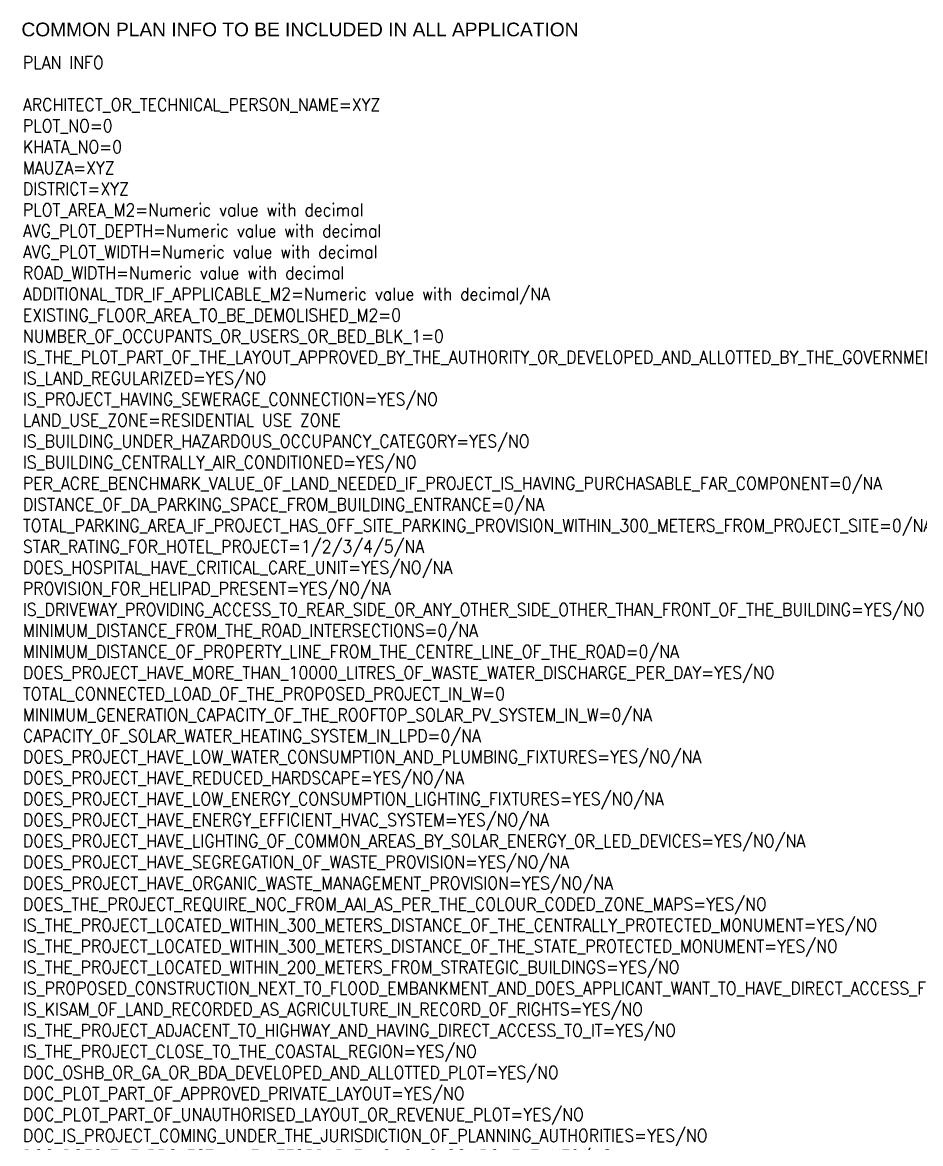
# Model space of a CAD drawing. Header units: millimetres. Extents: x -9481 to -9286, y 28706 to 28853.
# Drawn here: x -9416.5 to -9351, y 28770.6 to 28852.5 of the extents above; entities that cross this region are included whole.
import ezdxf

# ---------------------------------------------------------------- set-up
doc = ezdxf.new("R2010")
doc.units = ezdxf.units.MM
doc.linetypes.add('CONTINULUS', pattern=[0])
doc.layers.add('PLAN_INFO', color=1, linetype='Continuous', plot=False)
doc.styles.add('Arial', font='arial.ttf', dxfattribs={"height": 0.2})
doc.styles.add('style2', font='arial.ttf', dxfattribs={"height": 0.3})

msp = doc.modelspace()

# ---------------------------------------------------------------- texts
at = {"color": 7, "linetype": 'CONTINULUS', "ltscale": 0.05, "insert": (-9416.600903, 28852.489326), "char_height": 1, "attachment_point": 1, "style": 'Arial'}
msp.add_mtext_dynamic_manual_height_columns('COMMON PLAN INFO TO BE INCLUDED IN ALL APPLICATION', width=110.824321, gutter_width=1, heights=[0], dxfattribs=at)
at = {"layer": 'PLAN_INFO', "linetype": 'Continuous', "insert": (-9416.495335, 28850.032203), "char_height": 0.921715, "attachment_point": 1, "style": 'style2'}
msp.add_mtext_dynamic_manual_height_columns('{\\Fstandard|c0;PLAN INFO\\P\\PARCHITECT_OR_TECHNICAL_PERSON_NAME=XYZ\\PPLOT_NO=0\\PKHATA_NO=0\\PMAUZA=XYZ\\PDISTRICT=XYZ\\PPLOT_AREA_M2=Numeric value with decimal\\PAVG_PLOT_DEPTH=Numeric value with decimal\\PAVG_PLOT_WIDTH=Numeric value with decimal\\P\\A1;ROAD_WIDTH=\\A0;Numeric value with decimal\\A1;\\P\\A0;ADDITIONAL_TDR_IF_APPLICABLE_M2=Numeric value with decimal/NA\\PEXISTING_FLOOR_AREA_TO_BE_DEMOLISHED_M2=0\\PNUMBER_OF_OCCUPANTS_OR_USERS_OR_BED_BLK_1=0\\PIS_THE_PLOT_PART_OF_THE_LAYOUT_APPROVED_BY_THE_AUTHORITY_OR_DEVELOPED_AND_ALLOTTED_BY_THE_GOVERNMENT_OR_STATUTORY_BODIES_OR_IS_A_FINAL_PLOT_IN_TOWN_PLANNING_SCHEMES_OR_DEVELOPMENT_SCHEMES=YES/NO\\P\\A1;IS_LAND_REGULARIZED=YES/NO\\PIS_PROJECT_HAVING_SEWERAGE_CONNECTION=YES/NO\\PLAND_USE_ZONE=RESIDENTIAL USE ZONE\\A0;\\PIS_BUILDING_UNDER_HAZARDOUS_OCCUPANCY_CATEGORY=YES/NO\\PIS_BUILDING_CENTRALLY_AIR_CONDITIONED=YES/NO\\PPER_ACRE_BENCHMARK_VALUE_OF_LAND_NEEDED_IF_PROJECT_IS_HAVING_PURCHASABLE_FAR_COMPONENT=0/NA\\PDISTANCE_OF_DA_PARKING_SPACE_FROM_BUILDING_ENTRANCE=0/NA\\PTOTAL_PARKING_AREA_IF_PROJECT_HAS_OFF_SITE_PARKING_PROVISION_WITHIN_300_METERS_FROM_PROJECT_SITE=0/NA\\PSTAR_RATING_FOR_HOTEL_PROJECT=1/2/3/4/5/NA\\PDOES_HOSPITAL_HAVE_CRITICAL_CARE_UNIT=YES/NO/NA\\PPROVISION_FOR_HELIPAD_PRESENT=YES/NO/NA\\PIS_DRIVEWAY_PROVIDING_ACCESS_TO_REAR_SIDE_OR_ANY_OTHER_SIDE_OTHER_THAN_FRONT_OF_THE_BUILDING=YES/NO\\PMINIMUM_DISTANCE_FROM_THE_ROAD_INTERSECTIONS=0/NA\\PMINIMUM_DISTANCE_OF_PROPERTY_LINE_FROM_THE_CENTRE_LINE_OF_THE_ROAD=0/NA\\PDOES_PROJECT_HAVE_MORE_THAN_10000_LITRES_OF_WASTE_WATER_DISCHARGE_PER_DAY=YES/NO\\PTOTAL_CONNECTED_LOAD_OF_THE_PROPOSED_PROJECT_IN_W=0\\PMINIMUM_GENERATION_CAPACITY_OF_THE_ROOFTOP_SOLAR_PV_SYSTEM_IN_W=0/NA\\PCAPACITY_OF_SOLAR_WATER_HEATING_SYSTEM_IN_LPD=0/NA\\PDOES_PROJECT_HAVE_LOW_WATER_CONSUMPTION_AND_PLUMBING_FIXTURES=YES/NO/NA\\PDOES_PROJECT_HAVE_REDUCED_HARDSCAPE=YES/NO/NA\\PDOES_PROJECT_HAVE_LOW_ENERGY_CONSUMPTION_LIGHTING_FIXTURES=YES/NO/NA\\PDOES_PROJECT_HAVE_ENERGY_EFFICIENT_HVAC_SYSTEM=YES/NO/NA\\PDOES_PROJECT_HAVE_LIGHTING_OF_COMMON_AREAS_BY_SOLAR_ENERGY_OR_LED_DEVICES=YES/NO/NA\\PDOES_PROJECT_HAVE_SEGREGATION_OF_WASTE_PROVISION=YES/NO/NA\\PDOES_PROJECT_HAVE_ORGANIC_WASTE_MANAGEMENT_PROVISION=YES/NO/NA\\H0.91667x;\\fCalibri|b0|i0|c0|p34;\\P\\H1.0909x;\\Fstandard|c0;DOES_THE_PROJECT_REQUIRE_NOC_FROM_AAI_AS_PER_THE_COLOUR_CODED_ZONE_MAPS=YES/NO\\PIS_THE_PROJECT_LOCATED_WITHIN_300_METERS_DISTANCE_OF_THE_CENTRALLY_PROTECTED_MONUMENT=YES/NO\\PIS_THE_PROJECT_LOCATED_WITHIN_300_METERS_DISTANCE_OF_THE_STATE_PROTECTED_MONUMENT=YES/NO\\PIS_THE_PROJECT_LOCATED_WITHIN_200_METERS_FROM_STRATEGIC_BUILDINGS=YES/NO\\PIS_PROPOSED_CONSTRUCTION_NEXT_TO_FLOOD_EMBANKMENT_AND_DOES_APPLICANT_WANT_TO_HAVE_DIRECT_ACCESS_FROM_THE_EMBANKMENT_ROAD=YES/NO\\PIS_KISAM_OF_LAND_RECORDED_AS_AGRICULTURE_IN_RECORD_OF_RIGHTS=YES/NO\\PIS_THE_PROJECT_ADJACENT_TO_HIGHWAY_AND_HAVING_DIRECT_ACCESS_TO_IT=YES/NO\\PIS_THE_PROJECT_CLOSE_TO_THE_COASTAL_REGION=YES/NO\\PDOC_OSHB_OR_GA_OR_BDA_DEVELOPED_AND_ALLOTTED_PLOT=YES/NO\\PDOC_PLOT_PART_OF_APPROVED_PRIVATE_LAYOUT=YES/NO\\PDOC_PLOT_PART_OF_UNAUTHORISED_LAYOUT_OR_REVENUE_PLOT=YES/NO\\PDOC_IS_PROJECT_COMING_UNDER_THE_JURISDICTION_OF_PLANNING_AUTHORITIES=YES/NO\\PDOC_DOES_THE_PROJECT_HAVE_AFFORDABLE_HOUSING_COMPONENT=YES/NO\\PDOC_DOES_THE_PROJECT_HAVE_MORE_THAN_500_SQM_BUILT_UP_AREA_EXCLUDING_THE_AFFORDABLE_HOUSING_COMPONENT=YES/NO\\PDOC_DOES_PROJECT_REQUIRE_RERA_REGISTRATION=YES/NO\\PIS_SECURITY_DEPOSIT_REQUIRED=YES/NO\\PIS_BLOCK_1_HAVING_ENTIRE_FACADE_IN_GLASS=YES/NO\\PPROJECT_VALUE_IN_INR_IF_EIDP_FEE_IS_APPLICABLE_FOR_PROJECT=Numeric value with decimal/NA\\PIS_THE_PROJECT_BY_STATE_GOVT_OR_CENTRAL_GOVT_OR_GOVT_UNDERTAKING=YES/NO\\PNUMBER_OF_TEMPORARY_STRUCTURES_IF_PRESENT_AT_THE_SITE=Whole numeric value /NA\\PHAS_PROJECT_PROVIDED_MIN_10_PER_BUA_FOR_EWS_WITHIN_5_KM_FROM_PROJECT_SITE=YES/NO\\P\\A1;DO_YOU_WANT_TO_AVAIL_LIFT_COUNT_RELAXATION_AS_PER_SECTION_42_2_2_OF_ODA_RULES=YES/NO/NA\\PIS_PROJECT_ONLY_LIG_OR_EWS=YES/NO\\PIS_THE_PROJECT_COMING_UNDER_AFFORDABLE_HOUSING_SCHEME_AS_PER_HOUSING_FOR_ALL_POLICY_2022=YES/NO\\PIS_EIDP_EXEMPTED_FOR_THE_PROJECT=YES/NO^JIS_THE_CWWC_FEE_ALREADY_PAID=YES/NO^JIS_THE_PROJECT_COMING_UNDER_SPECIAL_BUILDING_CATEGORY=YES/NO}', width=109.510644, gutter_width=12.096, heights=[125.987611], dxfattribs=at)

doc.saveas('drawing.dxf')
